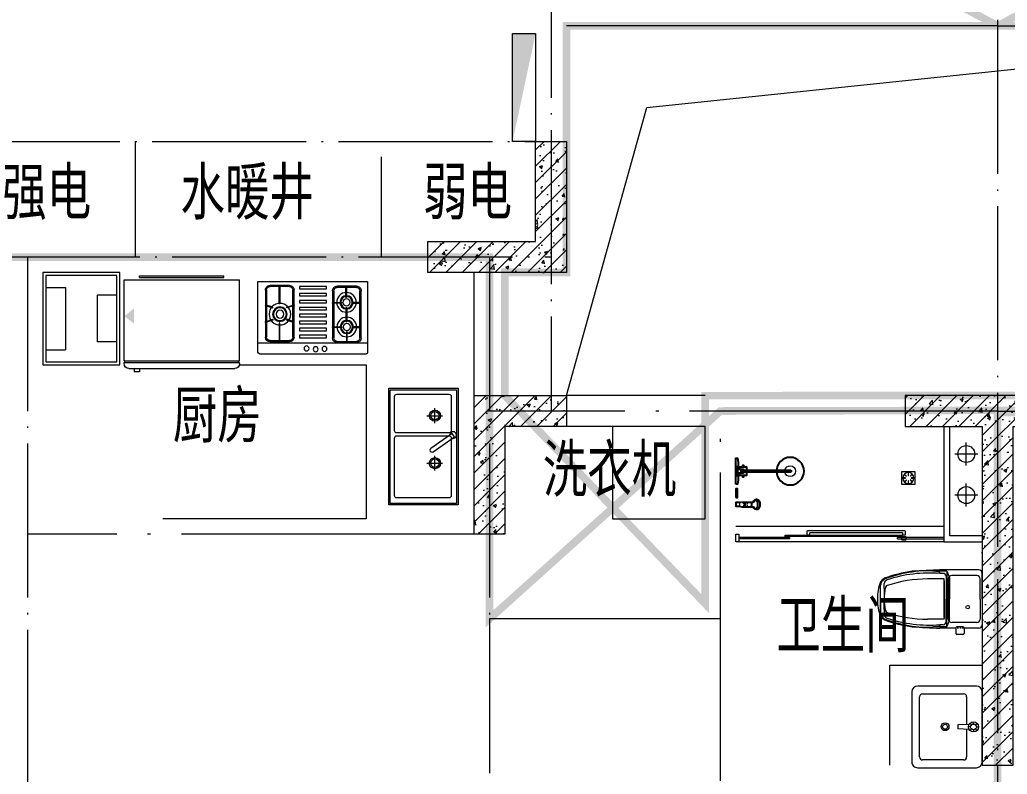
# Model space of a CAD drawing. Extents: x 5393441 to 5456441, y -1528218 to -1483673.
# Drawn here: x 5415291 to 5421704, y -1507058 to -1502160 of the extents above; entities that cross this region are included whole.
import ezdxf
from ezdxf.enums import TextEntityAlignment as Align

# ---------------------------------------------------------------- set-up
doc = ezdxf.new("R2010")
doc.units = 0
doc.header["$LTSCALE"] = 1000
doc.header["$MEASUREMENT"] = 0
doc.linetypes.add('DOTE', pattern=[2.4200000000000004, 2, -0.2, 0.02, -0.2])
doc.layers.get('0').update_dxf_attribs({"lineweight": 5})
for name, color, linetype, lineweight in [('DOTE', 250, 'DOTE', 5), ('fd', 4, 'Continuous', 5), ('PUB_TEXT', 7, 'Continuous', 5), ('RAIL', 163, 'Continuous', 5), ('WINDOW', 4, 'Continuous', 5), ('剪力墙', 2, 'Continuous', 15), ('剪力墙填充', 8, 'Continuous', 5), ('固定家具线', 243, 'Continuous', 5), ('家具', 159, 'Continuous', 5), ('看线', 5, 'Continuous', 5), ('面积', 190, 'Continuous', 5)]:
    doc.layers.add(name, color=color, linetype=linetype, lineweight=lineweight)
doc.styles.add('_TCH_SPACE', font='simplex_.ttf', dxfattribs={"height": 5, "bigfont": 'GBCBIG'})

# ---------------------------------------------------------------- blocks, each defined once
blk = doc.blocks.new('sdgdfgdfhbf')
at = {"layer": '家具'}
blk.add_lwpolyline([(0, 0), (700, 0), (700, -150), (0, -149.9999999998836), (0, 0)], dxfattribs=at)
blk.add_solid([(0, 0), (0, -149.9999999998836), (0, 0), (700, -149.9999999995343)], dxfattribs=at)
blk = doc.blocks.new('dfdsf')
at = {"layer": '家具'}
for p, q in [((-5626.473608758264, -27307.3486458838), (-6080.731913608171, -27307.3486458838)), ((-6118.831913608177, -27345.44864588381), (-6118.831913608177, -27726.44864588381)), ((-5588.373608758258, -27726.44864588381), (-5588.373608758258, -27345.44864588381)), ((-6080.731913608171, -27764.54864588381), (-5626.473608758264, -27764.54864588381))]:
    blk.add_line(p, q, dxfattribs=at)
at = {"layer": '家具', "color": 8}
for p, q in [((-5872.406503072321, -27363.95664026488), (-5885.871040426886, -27363.95664026488)), ((-5866.874092104343, -27350.63551101041), (-5876.377111874863, -27341.09683283082)), ((-5866.710719794231, -27377.43855889999), (-5876.096491956057, -27387.09262784412)), ((-5853.602761183218, -27345.15289837577), (-5853.602761183218, -27331.68836102118)), ((-5831.109767354174, -27340.81993622227), (-5840.495539516, -27350.4740051664)), ((-5830.828410491573, -27386.81644769893), (-5840.331430262093, -27377.27776951935)), ((-5834.799019294114, -27363.95664026488), (-5821.334481939521, -27363.95664026488)), ((-6068.03191360816, -27694.69864588381), (-6068.03191360816, -27427.9986458838)), ((-6048.981913608171, -27408.94864588381), (-5869.201593039608, -27408.94864588381)), ((-5870.084983734348, -27391.69791249819), (-5866.302761183229, -27465.55664026488)), ((-5853.602761183218, -27382.76038215398), (-5853.602761183218, -27396.22491950855)), ((-5837.120538632058, -27391.69791249819), (-5840.902761183206, -27465.55664026488)), ((-5838.003929326798, -27408.94864588381), (-5658.223608758264, -27408.94864588381)), ((-5639.173608758247, -27427.9986458838), (-5639.173608758247, -27694.69864588381)), ((-5866.302761183229, -27465.55664026488), (-5840.902761183206, -27465.55664026488)), ((-5658.223608758264, -27713.7486458838), (-6048.981913608171, -27713.7486458838))]:
    blk.add_line(p, q, dxfattribs=at)
for centre, radius in [((-5853.602761183218, -27363.95664026488), 32.26827924368117), ((-5853.602761183218, -27363.95664026488), 18.80374188911082), ((-5854.571620082796, -27548.64864588382), 25.4), ((-5854.571620082796, -27548.64864588382), 15.95985148249019)]:
    blk.add_circle(centre, radius, dxfattribs=at)
at = {"layer": '家具'}
for centre, start, end in [((-6080.731913608171, -27345.44864588381), 90, 180), ((-5626.473608758264, -27345.44864588381), 0, 90), ((-6080.731913608171, -27726.44864588381), 180, 270), ((-5626.473608758264, -27726.44864588381), 270, 0)]:
    blk.add_arc(centre, 38.09999999999999, start, end, dxfattribs=at)
at = {"layer": '家具', "color": 8}
for centre, start, end in [((-6048.981913608171, -27427.9986458838), 90, 180), ((-5658.223608758264, -27427.9986458838), 0, 90), ((-6048.981913608171, -27694.69864588381), 180, 270), ((-5658.223608758264, -27694.69864588381), 270, 0)]:
    blk.add_arc(centre, 19.05, start, end, dxfattribs=at)
blk = doc.blocks.new('A$C37A63D83')
at = {"layer": '家具', "color": 8}
for p, q in [((136.4390372575144, 659.7000295268372), (322.5607923449716, 659.7000295268372)), ((229.4999148012721, 659.7000295268372), (136.4390372575144, 659.7000295268372)), ((152.1007537418045, 636.3000295269303), (127.6136158328736, 636.3000295269303)), ((161.9999148012721, 636.3000295269303), (152.1007537418045, 636.3000295269303)), ((161.9999148012721, 636.3000295269303), (229.4999148012721, 636.3000295269303)), ((296.9999148012721, 636.3000295269303), (229.4999148012721, 636.3000295269303)), ((296.9999148012721, 636.3000295269303), (306.8990758606815, 636.3000295269303)), ((306.8990758606815, 636.3000295269303), (331.3862137696124, 636.3000295269303)), ((98.9999148012721, 250.2000295268372), (98.9999148012721, 355.5000295268837)), ((359.9999148012721, 250.2000295268372), (359.9999148012721, 355.5000295268837)), ((49.4999148012721, 230.4000295270234), (49.4999148012721, 316.425438961247)), ((53.9999148012721, 279.0000295268837), (53.9999148012721, 280.3469408191741)), ((62.9999148012721, 274.5000295268837), (58.4999148012721, 274.5000295268837)), ((62.9999148012721, 252.9000295270234), (62.9999148012721, 274.5000295268837)), ((395.9999148012721, 252.9000295270234), (395.9999148012721, 274.5000295268837)), ((395.9999148012721, 274.5000295268837), (400.4999148012721, 274.5000295268837)), ((49.4999148012721, 230.4000295270234), (229.4999148012721, 230.4000295270234)), ((49.4999148012721, 230.4000295270234), (90.89991480123717, 211.5000295268837)), ((76.4999148012721, 36.00002952688374), (76.4999148012721, 198.0000295268837)), ((80.9999148012721, 234.9000295270234), (229.4999148012721, 234.9000295270234)), ((90.89991480123717, 211.5000295268837), (229.4999148012721, 211.5000295268837)), ((98.9999148012721, 220.5000295268837), (229.4999148012721, 220.5000295268837)), ((229.4999148012721, 246.600029526744), (102.5999148012488, 246.600029526744)), ((110.6999148012255, 246.600029526744), (229.4999148012721, 246.600029526744)), ((229.4999148012721, 246.600029526744), (356.3999148012372, 246.600029526744)), ((348.2999148012605, 246.600029526744), (229.4999148012721, 246.600029526744)), ((377.9999148012721, 234.9000295270234), (229.4999148012721, 234.9000295270234)), ((409.4999148012721, 230.4000295270234), (229.4999148012721, 230.4000295270234)), ((359.9999148012721, 220.5000295268837), (229.4999148012721, 220.5000295268837)), ((368.0999148012488, 211.5000295268837), (229.4999148012721, 211.5000295268837)), ((409.4999148012721, 230.4000295270234), (368.0999148012488, 211.5000295268837)), ((382.4999148012721, 36.00002952688374), (382.4999148012721, 198.0000295268837)), ((37.79991480126046, 171.9000295270234), (42.29991480126046, 171.9000295270234)), ((40.4999148012721, 153.1339767156169), (40.4999148012721, 161.6714980700053)), ((40.4999148012721, 136.961941073183), (40.4999148012721, 146.4845610454213)), ((40.4999148012721, 121.2003631880507), (40.4999148012721, 129.7378845424391)), ((49.4999148012721, 125.100029526744), (49.4999148012721, 164.7000295268372)), ((37.79991480126046, 117.9000295270234), (42.29991480126046, 117.9000295270234)), ((229.4999148012721, 13.50002952688374), (98.9999148012721, 13.50002952688374)), ((229.4999148012721, 13.50002952688374), (359.9999148012721, 13.50002952688374))]:
    blk.add_line(p, q, dxfattribs=at)
at = {"layer": '家具'}
for p, q in [((40.4999148012721, 170.1148996076081), (40.4999148012721, 274.5000295268837)), ((404.9999148012721, 279.0000295268837), (404.9999148012721, 280.3469408191741)), ((409.4999148012721, 230.4000295270234), (409.4999148012721, 316.425438961247)), ((418.4999148012721, 22.50002952688374), (418.4999148012721, 274.5000295268837)), ((-8.519872790202498e-05, 125.100029526744), (-8.519872790202498e-05, 164.7000295268372)), ((37.79991480126046, 171.9000295270234), (7.199914801225532, 171.9000295270234)), ((37.79991480126046, 117.9000295270234), (7.199914801225532, 117.9000295270234)), ((40.4999148012721, 22.50002952688374), (40.4999148012721, 122.0254508883227)), ((229.4999148012721, 2.952688373625278e-05), (62.9999148012721, 2.952688373625278e-05)), ((229.4999148012721, 2.952688373625278e-05), (395.9999148012721, 2.952688373625278e-05))]:
    blk.add_line(p, q, dxfattribs=at)
at = {"layer": '家具', "color": 8}
blk.add_circle((176.3999148012372, 94.50002952688374), 11.40815247663667, dxfattribs=at)
at = {"layer": '家具'}
for centre, radius, start, end in [((159.0709521270473, 596.7298013290856), 75.73124732212365, 123.7472799386984, 147.2648599332605), ((216.6116329429788, 423.2266309955157), 256.5972770785842, 87.12095541051788, 112.8427031656681), ((242.3881966600311, 423.2266309971455), 256.5972770769422, 67.15729683433189, 92.87904458948212), ((299.9288774754386, 596.7298013290856), 75.73124732212365, 32.73514006673945, 56.25272006130158), ((978.5752481516101, 321.0035639356356), 938.6165597252316, 160.4626847715381, 171.8237832143648), ((106.7233157488517, 630.3817419696134), 13.5, 147.2648599332605, 160.4628876722276), ((345.6855697206338, 630.4244115615729), 13.5, 21.34013003288133, 45.04566712631767), ((352.2765138536342, 630.3817419696134), 13.5, 19.53711232777241, 32.73514006673945), ((-519.6396762194927, 320.9842891751323), 938.6835635739402, 8.177325260295653, 19.53711232777241), ((7035.208603792184, 14.98959507793188), 6999.521077147583, 176.3999436581838, 177.8752458939346), ((-6576.20877428423, 14.98959507164545), 6999.521077242298, 2.12475410606543, 3.600056341816249), ((7.199914801225532, 164.7000295268372), 7.2, 90, 180), ((7.199914801225532, 125.100029526744), 7.2, 180, 270), ((62.9999148012721, 22.50002952688374), 22.5, 180, 270), ((395.9999148012721, 22.50002952688374), 22.5, 270, 0)]:
    blk.add_arc(centre, radius, start, end, dxfattribs=at)
at = {"layer": '家具', "color": 8}
for centre, radius, start, end in [((346.9627069511916, 396.4032121344935), 344.1924834331063, 131.9223344244035, 134.9543328736823), ((137.9694760293933, 625.7264006889891), 34.00808285177626, 87.42069238923386, 128.0686508600281), ((321.0303535730927, 625.7264006889891), 34.00808285177626, 51.93134913997194, 92.57930761076615), ((112.0371226512943, 396.4032121347263), 344.1924834331063, 45.04566712631767, 48.07766557559649), ((823.7508881162503, 352.8633589835372), 776.2321552453669, 158.6598699671187, 172.4763211694518), ((941.9396441477584, 340.4295066338964), 881.4089537639704, 161.7058674216662, 184.2897365588694), ((933.3272812163341, 352.8506166220177), 834.3315730198825, 161.5027389388472, 179.8180574219362), ((113.3142598819104, 630.4244115615729), 13.5, 134.9543328736823, 158.6598699671187), ((129.6475210207282, 611.0890765476506), 25.2928630336992, 94.612373994388, 166.252944387225), ((159.1683585894061, 611.8394187474623), 18, 109.1812518657565, 161.5027389388472), ((214.3712326320237, 386.4469987142365), 249.9794124911297, 86.59247159344724, 104.1515650265491), ((244.6285969704622, 386.4469987142365), 249.9794124911297, 75.8484349734509, 93.40752840655277), ((299.8314710130799, 611.8394187474623), 18, 18.49726106115282, 70.8187481342435), ((-474.3274516138481, 352.8506166220177), 834.3315730198825, 0.1819425780638058, 18.49726106115282), ((329.3523085817578, 611.0890765476506), 25.2928630336992, 13.747055612775, 85.387626005612), ((-482.9398145452142, 340.4295066341292), 881.4089537639704, 355.7102634411307, 18.29413257833378), ((-364.7510585137643, 352.8633589835372), 776.2321552453669, 7.523678830548216, 21.34013003288133), ((545.4996629294474, 366.854838747764), 499.0547252698382, 169.8851197815391, 189.9822750434475), ((-86.49983332696138, 366.8548387479968), 499.0547252698382, 350.0177249565525, 10.11488021846093), ((58.4999148012721, 279.0000295268837), 4.5, 180, 270), ((400.4999148012721, 279.0000295268837), 4.5, 270, 0), ((80.9999148012721, 252.9000295270234), 18, 180, 270), ((98.9999148012721, 198.0000295268837), 22.5, 90, 180), ((102.5999148012488, 250.2000295268372), 3.6, 180, 270), ((356.3999148012372, 250.2000295268372), 3.6, 270, 0), ((359.9999148012721, 198.0000295268837), 22.5, 0, 90), ((377.9999148012721, 252.9000295270234), 18, 270, 0), ((42.29991480126046, 164.7000295268372), 7.2, 0, 90), ((42.29991480126046, 125.100029526744), 7.2, 270, 0), ((98.9999148012721, 36.00002952688374), 22.5, 180, 270), ((359.9999148012721, 36.00002952688374), 22.5, 270, 0)]:
    blk.add_arc(centre, radius, start, end, dxfattribs=at)
blk = doc.blocks.new('sfgh')
at = {"layer": '家具', "lineweight": -3}
for p, q in [((2686655.31897023, -802836.2410443353), (2686665.31897023, -802836.2410443355)), ((2686326.942021981, -802852.7410443218), (2686650.31897023, -802852.7410443351)), ((2686650.318970229, -802862.7410443351), (2686326.942021981, -802862.7410443218)), ((2686655.318970229, -802879.2410443353), (2686665.318970229, -802879.2410443355)), ((2686641.985636888, -803058.7410443346), (2686567.201878861, -803058.7410443316)), ((2686641.985636886, -803088.7410443346), (2686567.201878861, -803088.7410443316)), ((2686619.985636886, -803088.7410443337), (2686619.985636888, -803058.7410443337))]:
    blk.add_line(p, q, dxfattribs=at)
at = {"layer": '家具', "color": 8}
for p, q in [((2686658.31897023, -802842.7410443353), (2686665.31897023, -802842.7410443355)), ((2686655.318970229, -802872.7410443353), (2686665.318970229, -802872.7410443355))]:
    blk.add_line(p, q, dxfattribs=at)
at = {"layer": '家具', "lineweight": -3}
for points in [[(2686680.318970227, -802942.7410443362), (2686680.318970233, -802772.7410443362), (2686670.318970233, -802772.7410443358), (2686665.318970232, -802802.4910443355), (2686665.31897023, -802847.7410443355)], [(2686655.31897023, -802842.7410443353), (2686655.318970231, -802829.7410443353), (2686610.318970231, -802829.7410443334), (2686610.31897023, -802852.7410443334)], [(2686634.818970231, -802829.7410443344), (2686634.818970231, -802819.7410443344), (2686630.818970231, -802819.7410443341), (2686630.818970231, -802829.7410443341)], [(2686610.318970229, -802862.7410443334), (2686610.318970229, -802885.7410443334), (2686655.318970229, -802885.7410443353), (2686655.318970229, -802872.7410443353)], [(2686630.818970229, -802885.7410443341), (2686630.818970229, -802895.7410443341), (2686634.818970229, -802895.7410443344), (2686634.818970229, -802885.7410443344)], [(2686665.318970229, -802867.7410443355), (2686665.318970228, -802912.9910443355), (2686670.318970227, -802942.7410443358), (2686680.318970227, -802942.7410443362)], [(2686651.413727303, -803062.0743776686), (2686680.318970221, -803062.0743776697), (2686680.318970221, -803085.4077110027), (2686651.413727303, -803085.4077110016)]]:
    blk.add_lwpolyline(points, dxfattribs=at)
at = {"layer": '家具', "color": 8}
for points in [[(2686658.31897023, -802847.7410443353), (2686658.31897023, -802842.7410443353), (2686630.31897023, -802842.7410443341), (2686630.31897023, -802852.7410443341)], [(2686630.318970229, -802862.7410443341), (2686630.318970229, -802872.7410443341), (2686658.318970229, -802872.7410443353), (2686658.318970229, -802867.7410443353)]]:
    blk.add_lwpolyline(points, dxfattribs=at)
at = {"layer": '家具', "lineweight": -3}
for points in [[(2686680.318970231, -802826.7410443362), (2686670.318970231, -802826.7410443358), (2686670.318970229, -802888.7410443358), (2686680.318970229, -802888.7410443362)], [(2686680.318970223, -803028.7410443362), (2686670.318970223, -803028.7410443358), (2686670.318970225, -802972.7410443358), (2686680.318970225, -802972.7410443362)]]:
    blk.add_lwpolyline(points, close=True, dxfattribs=at)
at = {"layer": '家具', "color": 8}
blk.add_lwpolyline([(2686670.31897023, -802847.7410443358), (2686650.31897023, -802847.7410443351), (2686650.318970229, -802867.7410443351), (2686670.318970229, -802867.7410443358)], close=True, dxfattribs=at)
at = {"layer": '家具', "lineweight": -3}
blk.add_circle((2686326.942021981, -802857.7410443218), 89.50000000000476, dxfattribs=at)
at = {"layer": '家具', "color": 8}
for centre, radius in [((2686326.942021981, -802857.7410443218), 4.999999999999998), ((2686592.985636887, -803073.7410443327), 14.99999999999999), ((2686641.985636887, -803073.7410443346), 14.99999999999999)]:
    blk.add_circle(centre, radius, dxfattribs=at)
for centre, radius, start, end in [((2686326.942021981, -802857.7410443218), 35.00000000000433, 8.213210707620284, 351.7867892923797), ((2686326.942021981, -802857.7410443218), 8.999999999996223, 33.74898859153455, 326.251011407526), ((2686592.985636887, -803073.7410443327), 17.00000000000621, 61.92751307044318, 298.0724869295568), ((2686641.985636887, -803073.7410443346), 16.99999999999724, 43.33592274254456, 118.0724869295568), ((2686641.985636887, -803073.7410443346), 16.99999999999724, 241.9275130704432, 316.6640772574554)]:
    blk.add_arc(centre, radius, start, end, dxfattribs=at)
at = {"layer": '家具', "lineweight": -3}
for centre, radius, start, end in [((2686573.148849121, -803042.1073446544), 17.66483569771895, 196.4180663857746, 250.3267392276795), ((2686573.148849119, -803105.3747440092), 17.66483569775224, 109.6732607723205, 163.5819336142254)]:
    blk.add_arc(centre, radius, start, end, dxfattribs=at)
for centre, major_axis, ratio, start_param, end_param in [((2686544.517579858, -803073.7410443306), (1.271365902687612e-09, 33.55952910143169), 0.6129093611139703, -0.379620381311248, 3.521213034883751), ((2686553.988244106, -803073.7410443311), (1.200074660842515e-09, 31.4084029959651), 0.4788404488573926, -1.072899011415751, 4.214491665008668)]:
    blk.add_ellipse(centre, major_axis=major_axis, ratio=ratio, start_param=start_param, end_param=end_param, dxfattribs=at)
blk = doc.blocks.new('hdf')
at = {"layer": '家具'}
blk.add_lwpolyline([(2685517.568233929, -802945.2809495914), (2685603.390566948, -802945.2809495952), (2685603.390566951, -802859.4586165764), (2685517.568233932, -802859.4586165731)], close=True, dxfattribs=at)
at = {"layer": '家具', "color": 8}
for points in [[(2685527.193930613, -802902.7323974769), (2685527.193930613, -802901.0568796757), (2685542.765954108, -802901.0568796764), (2685542.765954108, -802902.7323974776)], [(2685536.596760998, -802879.3067280522), (2685537.781530997, -802878.121958053), (2685548.792614407, -802889.1330414636), (2685547.607844408, -802890.3178114628)], [(2685559.810015829, -802869.3910834759), (2685561.48553363, -802869.3910834759), (2685561.48553363, -802884.963106971), (2685559.810015828, -802884.963106971)], [(2685583.235685253, -802878.7939138601), (2685584.420455252, -802879.9786838593), (2685573.409371842, -802890.9897672692), (2685572.224601842, -802889.8049972698)], [(2685593.15132983, -802902.0071686914), (2685593.15132983, -802903.6826864926), (2685577.579306335, -802903.6826864919), (2685577.579306335, -802902.0071686907)], [(2685537.10957519, -802925.9456523082), (2685535.92480519, -802924.7608823089), (2685546.935888601, -802913.7497988993), (2685548.120658601, -802914.9345688985)], [(2685560.535244614, -802935.3484826928), (2685558.859726813, -802935.3484826928), (2685558.859726814, -802919.7764591977), (2685560.535244615, -802919.7764591977)], [(2685583.748499446, -802925.4328381156), (2685582.563729446, -802926.6176081148), (2685571.552646036, -802915.6065247038), (2685572.737416035, -802914.4217547046)]]:
    blk.add_lwpolyline(points, close=True, dxfattribs=at)
blk.add_circle((2685560.172630221, -802902.3697830841), 36.5616916627041, dxfattribs=at)
blk = doc.blocks.new('ddfdf')
at = {"layer": '家具'}
for p, q in [((15801.22047886996, -30110.33075532416), (15800.73663333491, -30821.87117318355)), ((16259.83254858754, -30110.6426102753), (15801.22047886996, -30110.33075532416)), ((16269.8257486165, -30120.64260796332), (16269.8257486165, -30812.18335021241)), ((15800.73663333491, -30821.87117318355), (16259.81894864546, -30822.18334790046))]:
    blk.add_line(p, q, dxfattribs=at)
at = {"layer": '家具', "color": 251}
for p, q in [((16201.47471839342, -30822.14367398366), (16201.95856392848, -30110.60325612428)), ((15826.13972583385, -30314.35733110219), (15826.22523154415, -30188.61313293988)), ((15834.13972398426, -30314.362771079), (15834.22522969456, -30188.61857291669)), ((15856.24018454449, -30166.63353793937), (16162.68054026373, -30166.84191654183)), ((15856.24562452129, -30158.63353978892), (16162.68598024057, -30158.84191839138)), ((15952.10978383189, -30158.79979407729), (15956.89730725183, -30157.24783182231)), ((15968.02960611756, -30207.90957222402), (15952.10978383189, -30158.79979407729)), ((15956.89730725183, -30157.24783182231), (15972.81712953748, -30206.3576099691)), ((16062.03627514632, -30157.31932603248), (16046.04967858482, -30206.40740790183)), ((16050.8350869181, -30207.96587972413), (16066.82168347959, -30158.87779785483)), ((16066.82168347959, -30158.87779785483), (16062.03627514632, -30157.31932603248)), ((16184.66557524111, -30188.85687139173), (16184.58006953081, -30314.60106955408)), ((16192.66557339151, -30188.86231136855), (16192.58006768121, -30314.60650953089)), ((15828.77924500428, -30247.7031957914), (15828.77613383875, -30252.27845766125)), ((15828.77613383875, -30252.27845766125), (15946.58532782479, -30252.35856759045)), ((15946.58843899032, -30247.7833057206), (15828.77924500428, -30247.7031957914)), ((15946.58532782479, -30252.35856759045), (15946.58843899032, -30247.7833057206)), ((15972.81712953748, -30206.3576099691), (15968.02960611756, -30207.90957222402)), ((16046.04967858482, -30206.40740790183), (16050.8350869181, -30207.96587972413)), ((16072.21889501713, -30252.44399807198), (16072.22200618267, -30247.86873620213)), ((16190.02808900317, -30252.52410800118), (16072.21889501713, -30252.44399807198)), ((16072.22200618267, -30247.86873620213), (16190.03120016869, -30247.94884613133)), ((16190.03120016869, -30247.94884613133), (16190.02808900317, -30252.52410800118)), ((15967.97021230725, -30295.25376274667), (15951.98361574577, -30344.34184461599)), ((15956.76902407904, -30345.90031643835), (15972.75562064051, -30296.81223456899)), ((15972.75562064051, -30296.81223456899), (15967.97021230725, -30295.25376274667)), ((16045.98816968787, -30296.86203250175), (16050.77569310779, -30295.31007024675)), ((16061.90799197353, -30345.97181064851), (16045.98816968787, -30296.86203250175)), ((16050.77569310779, -30295.31007024675), (16066.69551539348, -30344.41984839353)), ((15832.30939762758, -30555.69794555829), (15832.42922585135, -30379.47925956306)), ((15832.42922585135, -30379.47925956306), (15849.08552759684, -30379.49058580262)), ((15849.08552759684, -30379.49058580262), (15848.96569937306, -30555.70927179785)), ((16162.55967470406, -30344.58610268185), (15856.11931898478, -30344.37772407936)), ((16162.56511468087, -30336.58610453145), (15856.12475896161, -30336.37772592896)), ((15877.64456283998, -30555.72877334643), (15877.76439106376, -30379.51008735123)), ((15877.76439106376, -30379.51008735123), (15894.42069280923, -30379.52141359076)), ((15894.42069280923, -30379.52141359076), (15894.30086458546, -30555.74009958602)), ((15922.97972805239, -30555.75960113463), (15923.09955627615, -30379.54091513937)), ((15923.09955627615, -30379.54091513937), (15939.75585802163, -30379.55224137893)), ((15939.75585802163, -30379.55224137893), (15939.63602979787, -30555.77092737419)), ((15951.98361574577, -30344.34184461599), (15956.76902407904, -30345.90031643835)), ((15968.31489326477, -30555.7904289228), (15968.43472148855, -30379.57174292754)), ((15968.43472148855, -30379.57174292754), (15985.09102323404, -30379.5830691671)), ((15985.09102323404, -30379.5830691671), (15984.97119501028, -30555.80175516236)), ((16013.65005847719, -30555.82125671094), (16013.76988670095, -30379.60257071568)), ((16013.76988670095, -30379.60257071568), (16030.42618844645, -30379.61389695524)), ((16030.42618844645, -30379.61389695524), (16030.30636022268, -30555.8325829505)), ((16058.9852236896, -30555.85208449909), (16059.10505191336, -30379.63339850385)), ((16059.10505191336, -30379.63339850385), (16075.76135365885, -30379.64472474344)), ((16066.69551539348, -30344.41984839353), (16061.90799197353, -30345.97181064851)), ((16075.76135365885, -30379.64472474344), (16075.64152543508, -30555.86341073865)), ((16104.320388902, -30555.88291228726), (16104.44021712576, -30379.66422629202)), ((16104.44021712576, -30379.66422629202), (16121.09651887125, -30379.67555253155)), ((16121.09651887125, -30379.67555253155), (16120.97669064747, -30555.89423852682)), ((16149.65555411439, -30555.91374007543), (16149.77538233816, -30379.69505408016)), ((16149.77538233816, -30379.69505408016), (16166.43168408364, -30379.70638031972)), ((16166.43168408364, -30379.70638031972), (16166.31185585988, -30555.92506631499)), ((15848.96569937306, -30555.70927179785), (15832.30939762758, -30555.69794555829)), ((15894.30086458546, -30555.74009958602), (15877.64456283998, -30555.72877334643)), ((15939.63602979787, -30555.77092737419), (15922.97972805239, -30555.75960113463)), ((15984.97119501028, -30555.80175516236), (15968.31489326477, -30555.7904289228)), ((16030.30636022268, -30555.8325829505), (16013.65005847719, -30555.82125671094)), ((16075.64152543508, -30555.86341073865), (16058.9852236896, -30555.85208449909)), ((16120.97669064747, -30555.89423852682), (16104.320388902, -30555.88291228726)), ((16166.31185585988, -30555.92506631499), (16149.65555411439, -30555.91374007543)), ((15830.6022156119, -30750.14453292839), (15830.68772132219, -30624.40033476608)), ((15838.60221376231, -30750.14997290523), (15838.68771947261, -30624.40577474292)), ((15860.70267432253, -30602.4207397656), (16167.14303004179, -30602.629118368)), ((15860.70811429936, -30594.42074161515), (16167.14847001863, -30594.62912021758)), ((15937.1669869261, -30594.52794525784), (15937.12637536677, -30654.25106717492)), ((15941.74224879594, -30594.53105642341), (15937.1669869261, -30594.52794525784)), ((15941.70163723665, -30654.25417834049), (15941.74224879594, -30594.53105642341)), ((16094.9205081432, -30594.63521722017), (16094.87989658389, -30654.35833913722)), ((16099.49577001306, -30594.63832838571), (16094.9205081432, -30594.63521722017)), ((16099.45515845375, -30654.36145030276), (16099.49577001306, -30594.63832838571)), ((16189.12806501915, -30624.64407321793), (16189.04255930885, -30750.3882713803)), ((16197.12806316956, -30624.64951319477), (16197.04255745926, -30750.39371135712)), ((15828.55599031564, -30681.58954124071), (15828.55287915009, -30686.16480311059)), ((15828.55287915009, -30686.16480311059), (15904.26455170971, -30686.21628684053)), ((15904.26766287526, -30681.64102497065), (15828.55599031564, -30681.58954124071)), ((15904.26455170971, -30686.21628684053), (15904.26766287526, -30681.64102497065)), ((15937.12637536677, -30654.25106717492), (15941.70163723665, -30654.25417834049)), ((15968.1876466555, -30683.81788342999), (15968.18453548996, -30688.39314529984)), ((15968.18453548996, -30688.39314529984), (16063.08249315563, -30688.45767565109)), ((16063.08560432116, -30683.88241378125), (15968.1876466555, -30683.81788342999)), ((16063.08249315563, -30688.45767565109), (16063.08560432116, -30683.88241378125)), ((16094.87989658389, -30654.35833913722), (16099.45515845375, -30654.36145030276)), ((16125.59691891969, -30689.56698637997), (16125.60003008523, -30684.99172451012)), ((16199.17672794539, -30689.61702044855), (16125.59691891969, -30689.56698637997)), ((16125.60003008523, -30684.99172451012), (16199.17983911092, -30685.04175857871)), ((16199.17983911092, -30685.04175857871), (16199.17672794539, -30689.61702044855)), ((16167.02760445893, -30772.37330635762), (15860.58724873966, -30772.16492775513)), ((15937.04091610261, -30779.92696192159), (15937.08152766193, -30720.20384000457)), ((15941.61617797248, -30779.93007308713), (15937.04091610261, -30779.92696192159)), ((15937.08152766193, -30720.20384000457), (15941.65678953177, -30720.20695117011)), ((15941.65678953177, -30720.20695117011), (15941.61617797248, -30779.93007308713)), ((16094.79443731972, -30780.0342338839), (16094.83504887903, -30720.31111196688)), ((16094.83504887903, -30720.31111196688), (16099.41031074889, -30720.31422313242)), ((16099.41031074889, -30720.31422313242), (16099.36969918958, -30780.03734504944)), ((16167.0221644821, -30780.37330450807), (15860.58180876285, -30780.16492590556)), ((16099.36969918958, -30780.03734504944), (16094.79443731972, -30780.0342338839))]:
    blk.add_line(p, q, dxfattribs=at)
for centre, radius in [((16012.87678350645, -30252.92774057665), 70.09326768931929), ((16012.87678350645, -30252.92774057665), 47.27171990812843), ((16012.87678350645, -30252.92774057665), 41.77171990812843), ((16012.87678350645, -30252.92774057665), 25.27171990812844), ((16235.44661092224, -30425.80481278154), 16.15891210973495), ((16240.16507174894, -30485.34141980094), 16.15891210973495), ((16237.74673690559, -30542.49174586008), 16.15891210973495), ((15935.7753947958, -30685.09315712936), 63.72115244483573), ((15935.7753947958, -30685.09315712936), 42.97429082557129), ((15935.7753947958, -30685.09315712936), 37.97429082557129), ((16095.65932884606, -30687.33527081198), 63.72115244483573), ((16095.65932884606, -30687.33527081198), 42.97429082557129), ((16095.65932884606, -30687.33527081198), 37.97429082557129), ((15935.7753947958, -30685.09315712936), 22.97429082557131), ((16095.65932884606, -30687.33527081198), 22.97429082557131)]:
    blk.add_circle(centre, radius, dxfattribs=at)
at = {"layer": '家具'}
for centre, start, end in [((16259.8257486165, -30120.64260796335), 0, 89.96103903299782), ((16259.8257486165, -30812.18335021244), 269.9610390329979, 0)]:
    blk.add_arc(centre, 9.999999999999995, start, end, dxfattribs=at)
at = {"layer": '家具', "color": 251}
for centre, radius, start, end in [((15856.22522460821, -30188.63353285295), 30.00000000000049, 89.96103903299782, 179.9610390329979), ((15856.2252246082, -30188.63353285298), 21.99999999998268, 89.96103903299782, 179.9610390329979), ((16162.66558032746, -30188.84191145547), 22.00000000001177, 359.9610390329979, 89.96103903299782), ((16162.66558032746, -30188.84191145544), 29.99999999998959, 359.9610390329979, 89.96103903299782), ((15856.13971889789, -30314.37773101529), 29.99999999998959, 179.9610390329979, 269.9610390329979), ((15856.13971889789, -30314.37773101529), 21.99999999999721, 179.9610390329979, 269.9610390329979), ((16162.58007461715, -30314.58610961775), 30.0000000000005, 269.9610390329979, 359.9610390329979), ((16162.58007461717, -30314.58610961775), 21.99999999998994, 269.9610390329979, 359.9610390329979), ((15860.68771438625, -30624.42073467921), 30.00000000000779, 89.96103903299782, 179.9610390329979), ((15860.68771438625, -30624.42073467924), 22.00000000000087, 89.96103903299782, 179.9610390329979), ((16167.12807010549, -30624.62911328164), 22.00000000001177, 359.9610390329979, 89.96103903299782), ((16167.12807010549, -30624.62911328164), 30.00000000001871, 359.9610390329979, 89.96103903299782), ((15860.60220867595, -30750.16493284149), 30.00000000000414, 179.9610390329979, 269.9610390329979), ((15860.60220867593, -30750.16493284149), 21.99999999998265, 179.9610390329979, 269.9610390329979), ((16167.04256439523, -30750.37331144401), 29.99999999998596, 269.9610390329979, 359.9610390329979), ((16167.04256439523, -30750.37331144401), 21.99999999998994, 269.9610390329979, 359.9610390329979)]:
    blk.add_arc(centre, radius, start, end, dxfattribs=at)
blk = doc.blocks.new('A$C1BE601A8')
at = {"layer": '家具'}
for p, q in [((-3.331544576212764e-06, 0.0001285528123844415), (-3.331544576212764e-06, 450.0001285528124)), ((-3.331544576212764e-06, 450.0001285528124), (756.9591153254441, 450.0001285527833)), ((756.9591153254441, 450.0001285527833), (756.9591153254441, 0.000128552783280611)), ((756.9591153254441, 0.000128552783280611), (-3.331544576212764e-06, 0.0001285528123844415))]:
    blk.add_line(p, q, dxfattribs=at)
at = {"layer": '家具', "color": 251}
for p, q in [((9.999996668455424, 10.00012855281238), (9.999996668455424, 440.0001285528124)), ((9.999996668455424, 440.0001285528124), (746.9591153254441, 440.0001285527833)), ((40.70540845508367, 393.4111159972381), (40.70540845507639, 50.34339343028842)), ((272.9981059508646, 408.4111159972672), (55.70540845508367, 408.4111159972381)), ((287.9981059508573, 50.34339343031752), (287.9981059508646, 393.4111159972672)), ((315.0162760930616, 426.5923377163417), (293.2995176712066, 411.4024486967828)), ((293.2995176712066, 411.4024486967828), (390.037699023007, 273.0973095424706)), ((310.5429994659862, 393.4111159972381), (310.5429994659789, 50.34339343028842)), ((411.7544574448621, 288.2871985620586), (315.0162760930616, 426.5923377163417)), ((694.6191676114468, 408.4111159972381), (325.5429994659862, 408.4111159972381)), ((709.6191676114395, 50.34339343028842), (709.6191676114468, 393.4111159972381)), ((746.9591153254441, 440.0001285527833), (746.9591153254441, 10.00012855278328)), ((177.7081585571068, 248.1342476330756), (177.7081585571068, 348.3190406120848)), ((486.0939768552562, 248.1342476331047), (486.0939768552562, 348.3190406121139)), ((225.9020207491194, 299.6289963350573), (129.8652481655372, 299.6289963350282)), ((534.2878390472688, 299.6289963350282), (438.2510664636866, 299.6289963350573)), ((746.9591153254441, 10.00012855278328), (9.999996668455424, 10.00012855281238)), ((55.70540845507639, 35.34339343028842), (272.9981059508573, 35.34339343031752)), ((325.5429994659789, 35.34339343028842), (694.6191676114395, 35.34339343028842))]:
    blk.add_line(p, q, dxfattribs=at)
for centre, radius in [((177.7081585571068, 299.6289963350282), 36.13484355663392), ((177.7081585571068, 299.6289963350282), 27.13484355663391), ((486.0939768552562, 299.6289963350573), 36.13484355663392), ((486.0939768552562, 299.6289963350573), 27.13484355663391)]:
    blk.add_circle(centre, radius, dxfattribs=at)
for centre, radius, start, end in [((55.70540845508367, 393.4111159972381), 15, 90, 180), ((272.9981059508646, 393.4111159972672), 15, 0, 90), ((304.1578968821341, 418.9973932065768), 21.70012077171123, 342.6067890372002, 267.335304146412), ((325.5429994659862, 393.4111159972381), 15, 90, 180), ((694.6191676114468, 393.4111159972381), 15, 0, 90), ((400.8960782339345, 280.6922540522355), 13.25094642638578, 214.971046591628, 34.97104659162806), ((55.70540845507639, 50.34339343028842), 15, 180, 270), ((272.9981059508573, 50.34339343031752), 15, 270, 0), ((325.5429994659789, 50.34339343028842), 15, 180, 270), ((694.6191676114395, 50.34339343028842), 15, 270, 0)]:
    blk.add_arc(centre, radius, start, end, dxfattribs=at)
blk = doc.blocks.new('A$C0C200289')
at = {"layer": '家具'}
for p, q in [((-149.9999246529769, 71.83070159953786), (-149.9999246529769, 596.7501311862725)), ((600.0000753470231, 596.7501311862725), (-149.9999246529769, 596.7501311862725)), ((500.263288419228, 622.7132478367421), (-48.17572191962972, 622.7132478367421)), ((-48.17572191962972, 613.4407061759266), (-48.17572191962972, 622.7132478367421)), ((500.263288419228, 613.4407061759266), (-48.17572191962972, 613.4407061759266)), ((500.263288419228, 613.4407061759266), (500.263288419228, 622.7132478367421)), ((600.0000753470231, 71.83070159953786), (600.0000753470231, 596.7501311862725)), ((-144.1057945420034, 71.83070159953786), (-149.9999246529769, 71.83070159953786)), ((-144.1057945420034, 61.83070159953786), (-144.1057945420034, 71.83070159953786)), ((594.1059452358168, 61.83070159953786), (594.1059452358168, 71.83070159953786)), ((594.1059452358168, 71.83070159953786), (600.0000753470231, 71.83070159953786)), ((-149.9999246529769, 53.34289427817566), (-149.9999246529769, 61.83070159953786)), ((-144.1057945420034, 61.83070159953786), (-149.9999246529769, 61.83070159953786)), ((568.4878826683853, 21.83070159953786), (-118.4877319745719, 21.83070159953786)), ((499.1467481534055, 21.83070159953786), (499.1467481534055, -2.51166638918221e-05)), ((535.2829494392208, 21.83070159953786), (535.2829494392208, -2.511712955310941e-05)), ((594.1059452358168, 61.83070159953786), (600.0000753470231, 61.83070159953786)), ((600.0000753470231, 53.34289427817566), (600.0000753470231, 61.83070159953786)), ((499.1467481534055, -2.51166638918221e-05), (535.2829494392208, -2.511712955310941e-05))]:
    blk.add_line(p, q, dxfattribs=at)
at = {"layer": '家具', "color": 251}
for p, q in [((594.1059452358168, 71.83070159953786), (-144.1057945420034, 71.83070159953786)), ((594.1059452358168, 61.83070159953786), (-144.1057945420034, 61.83070159953786))]:
    blk.add_line(p, q, dxfattribs=at)
at = {"layer": '家具'}
for centre, start, end in [((-118.4877319745719, 53.34289427817566), 180, 270), ((568.4878826683853, 53.34289427817566), 270, 0)]:
    blk.add_arc(centre, 31.51219267851957, start, end, dxfattribs=at)
blk = doc.blocks.new('A$C6CE46E26')
at = {"layer": 'fd'}
blk.add_lwpolyline([(-0.001959714805707335, 283.7681710887118, 100, 0, 0), (61.97854170179926, 283.7681710887118, 0, 0, 0)], format="xyseb", dxfattribs=at)
at = {"layer": '家具'}
for p, q in [((112.3344271304086, 451.7349479740369), (239.3344271304086, 451.7349479740369)), ((239.3344271304086, 148.2644108528621), (239.3344271304086, 451.7349479740369)), ((445.3344271304086, 98.26441085286206), (445.3344271304086, 501.7349479740369)), ((572.3344271304086, 501.7349479740369), (445.3344271304086, 501.7349479740369)), ((112.3344271304086, 148.2644108528621), (239.3344271304086, 148.2644108528621)), ((572.3344271304086, 98.26441085286206), (445.3344271304086, 98.26441085286206))]:
    blk.add_line(p, q, dxfattribs=at)
for points in [[(592.3344271304086, -0.0003205764223821461), (592.3344271304086, 599.9996794032049), (92.33442713040859, 599.9996794032049), (92.33442713040859, -0.0003205764223821461)], [(572.3344271304086, 19.99967942357762), (572.3344271304086, 579.9996794032049), (112.3344271304086, 579.9996794032049), (112.3344271304086, 19.99967942357762)]]:
    blk.add_lwpolyline(points, close=True, dxfattribs=at)
blk = doc.blocks.new('jianliqiang')
at = {"layer": '剪力墙填充'}
h = blk.add_hatch(dxfattribs=at)
h.set_pattern_fill('钢筋混凝土', color=256, scale=30, style=0)
h.set_pattern_definition([(45, (553807.6401717849, 5985.960818659281), (-53.03300858899106, 53.03300858899107), []), (49.99999999999999, (553807.6401717849, 5985.960818659281), (215.178054780226, -18.82564049477853), [22.5, -247.5]), (355, (553807.6401717849, 5985.960818659281), (-41.6254000839, 225.6576401100035), [18, -198]), (100.4514, (553825.5716757849, 5984.392016659258), (173.5528145142065, 206.8318626182861), [19.12205699999994, -210.3426335999995]), (46.18420000000001, (553807.6401717849, 6045.960818659281), (320.1723145876933, -49.65570429870542), [33.75, -371.25]), (96.63559999999998, (553834.3211952848, 6041.822826559306), (280.398811664611, 292.2353612701325), [28.68308639999996, -315.5138999999993]), (351.1842, (553807.6401717849, 6045.960818659281), (280.3985835400882, 292.2355802775974), [27, -297]), (21, (553837.6401717849, 6030.960818659281), (179.0721156355385, -120.7856671996016), [22.5, -247.5]), (326.0000000000001, (553837.6401717849, 6030.960818659281), (72.99459957647451, 217.5450135140559), [18, -198]), (71.4514, (553852.562841685, 6020.895336859277), (252.066788574447, 96.75914901298572), [19.122057, -210.3426336]), (37.50000000000001, (553807.6401717849, 5985.960818659281), (3.647956595187201, 99.86815614939344), [0, -195.6, 0, -201, 0, -198.75]), (7.499999999999999, (553807.6401717849, 5985.960818659281), (78.92086123264458, 118.3235135647081), [0, -114.6, 0, -191.1, 0, -75.75]), (327.5, (553740.740171785, 5985.960818659281), (160.1467308517227, -6.76646152031394), [0, -75, 0, -234, 0, -310.5]), (317.5, (553710.740171785, 5985.960818659281), (174.9558508027159, 30.03149469969529), [0, -97.5, 0, -155.4, 0, -220.5])])
h.paths.add_polyline_path([(3228672.603529798, -527717.562439519), (3228872.603507933, -527717.5624394454), (3228872.603508246, -528567.5624401341), (3228472.603508232, -528567.5624402496), (3228272.603508703, -528567.5624402643), (3227972.603508703, -528567.5624401979), (3227972.603508703, -528367.5624401744), (3228672.603508173, -528367.5624401434)])
h = blk.add_hatch(dxfattribs=at)
h.set_pattern_fill('钢筋混凝土', color=256, scale=30, style=0)
h.set_pattern_definition([(45, (553807.6401717849, 5985.960818659281), (-53.03300858899106, 53.03300858899107), []), (49.99999999999999, (553807.6401717849, 5985.960818659281), (215.178054780226, -18.82564049477853), [22.5, -247.5]), (355, (553807.6401717849, 5985.960818659281), (-41.6254000839, 225.6576401100035), [18, -198]), (100.4514, (553825.5716757849, 5984.392016659258), (173.5528145142065, 206.8318626182861), [19.12205699999992, -210.3426335999993]), (46.18420000000001, (553807.6401717849, 6045.960818659281), (320.1723145876933, -49.65570429870542), [33.75, -371.25]), (96.63559999999998, (553834.3211952848, 6041.822826559306), (280.398811664611, 292.2353612701325), [28.68308639999996, -315.5138999999993]), (351.1842, (553807.6401717849, 6045.960818659281), (280.3985835400882, 292.2355802775974), [27, -297]), (21, (553837.6401717849, 6030.960818659281), (179.0721156355385, -120.7856671996016), [22.5, -247.5]), (326.0000000000001, (553837.6401717849, 6030.960818659281), (72.99459957647451, 217.5450135140559), [18, -198]), (71.4514, (553852.562841685, 6020.895336859277), (252.066788574447, 96.75914901298572), [19.122057, -210.3426336]), (37.50000000000001, (553807.6401717849, 5985.960818659281), (3.647956595187201, 99.86815614939344), [0, -195.6, 0, -201, 0, -198.75]), (7.499999999999999, (553807.6401717849, 5985.960818659281), (78.92086123264458, 118.3235135647081), [0, -114.6, 0, -191.1, 0, -75.75]), (327.5, (553740.740171785, 5985.960818659281), (160.1467308517227, -6.76646152031394), [0, -75, 0, -234, 0, -310.5]), (317.5, (553710.740171785, 5985.960818659281), (174.9558508027159, 30.03149469969529), [0, -97.5, 0, -155.4, 0, -220.5])])
h.paths.add_polyline_path([(3228272.603508839, -530267.5624382724), (3228472.603509533, -530267.5624384773), (3228472.603509511, -529567.5624395446), (3228872.603503994, -529567.5624400475), (3228872.603503929, -529367.562440244), (3228472.603508631, -529367.562440265), (3228272.603508631, -529367.5624403227)])
h = blk.add_hatch(dxfattribs=at)
h.set_pattern_fill('钢筋混凝土', color=256, scale=30, style=0)
h.set_pattern_definition([(45, (-210677.4053745391, 396048.4303029585), (-53.03300858899106, 53.03300858899107), []), (49.99999999999999, (-210677.4053745391, 396048.4303029585), (215.178054780226, -18.82564049477853), [22.5, -247.5]), (355, (-210677.4053745391, 396048.4303029585), (-41.6254000839, 225.6576401100035), [18, -198]), (100.4514, (-210659.4738705391, 396046.8615009584), (173.5528145142065, 206.8318626182861), [19.12205699999994, -210.3426335999995]), (46.18420000000001, (-210677.4053745391, 396108.4303029585), (320.1723145876933, -49.65570429870542), [33.75, -371.25]), (96.63559999999998, (-210650.7243510392, 396104.2923108584), (280.398811664611, 292.2353612701325), [28.68308639999996, -315.5138999999993]), (351.1842, (-210677.4053745391, 396108.4303029585), (280.3985835400882, 292.2355802775974), [27, -297]), (21, (-210647.4053745391, 396093.4303029585), (179.0721156355385, -120.7856671996016), [22.5, -247.5]), (326.0000000000001, (-210647.4053745391, 396093.4303029585), (72.99459957647451, 217.5450135140559), [18, -198]), (71.4514, (-210632.482704639, 396083.3648211583), (252.066788574447, 96.75914901298572), [19.122057, -210.3426336]), (37.50000000000001, (-210677.4053745391, 396048.4303029585), (3.647956595187201, 99.86815614939344), [0, -195.6, 0, -201, 0, -198.75]), (7.499999999999999, (-210677.4053745391, 396048.4303029585), (78.92086123264458, 118.3235135647081), [0, -114.6, 0, -191.1, 0, -75.75]), (327.5, (-210744.305374539, 396048.4303029585), (160.1467308517227, -6.76646152031394), [0, -75, 0, -234, 0, -310.5]), (317.5, (-210774.305374539, 396048.4303029585), (174.9558508027159, 30.03149469969529), [0, -97.5, 0, -155.4, 0, -220.5])])
h.paths.add_polyline_path([(3231072.60350121, -529367.5624390324), (3231072.603501169, -529567.5624390324), (3231572.603552769, -529567.5624426273), (3231572.603553285, -531767.5624386803), (3231772.603503433, -531767.5624386803), (3231772.603502947, -529567.5624391336), (3232272.603505495, -529567.5624390242), (3232272.603505451, -529367.5624390235)])
at = {"layer": '剪力墙'}
for points in [[(3228672.603529798, -527717.5624651886), (3228872.603507933, -527717.562465115), (3228872.603508246, -528567.5624658037), (3228472.603508234, -528567.5624659192), (3228472.603508232, -528567.5624659192), (3228272.603508501, -528567.5624659192), (3228272.603508703, -528567.5624659339), (3227972.603508703, -528567.5624658675), (3227972.603508703, -528367.562465844), (3228672.603508173, -528367.562465813)], [(3228272.603504495, -529367.5624170951), (3228472.603504495, -529367.5624170373), (3228472.603504495, -529367.5624170373), (3228872.603499561, -529367.5624156522), (3228872.603499572, -529567.562415652), (3228472.603505376, -529567.5624163169), (3228472.603504096, -530267.5624384773), (3228272.603503522, -530267.5624382724)], [(3231072.603497074, -529367.5624158047), (3231072.603497033, -529567.5624158047), (3231572.603548634, -529567.5624193996), (3231572.60354915, -531767.5624154527), (3231772.603499297, -531767.5624154527), (3231772.603498812, -529567.562415906), (3232272.60350136, -529567.5624157966), (3232272.603501315, -529367.5624157959)]]:
    blk.add_lwpolyline(points, close=True, dxfattribs=at)

msp = doc.modelspace()

# ---------------------------------------------------------------- linework, layer by layer
at = {"layer": 'DOTE', "linetype": 'DOTE', "ltscale": 0.5}
for p, q in [((5418741.184809064, -1494406.514599059), (5418741.184806383, -1504700.437120476)), ((5421641.184809765, -1494901.284138702), (5421641.18481152, -1514493.80967874)), ((5421641.184809763, -1494901.284138702), (5421641.18481152, -1514493.80967874)), ((5414941.184832144, -1502950.437121192), (5418741.184828573, -1502950.437120699)), ((5416041.184832185, -1502950.437121041), (5416041.18483229, -1503700.43712108)), ((5411441.18481212, -1503700.43712174), (5418741.184806499, -1503700.43712072)), ((5415341.184810389, -1503700.437121197), (5415341.184812088, -1515828.965765241)), ((5418341.184806498, -1503700.437120776), (5418341.184805878, -1506050.437120807)), ((5418341.184805833, -1506050.437120807), (5418341.184806889, -1515828.965764971))]:
    msp.add_line(p, q, dxfattribs=at)
at = {"layer": 'DOTE'}
for p, q in [((5417641.18481045, -1503700.437120864), (5417641.184810373, -1503050.437120883)), ((5421641.184810707, -1504700.437120813), (5418341.184806223, -1504700.43712043)), ((5419841.184810618, -1507100.437120897), (5419841.18481019, -1504700.437120604)), ((5421641.184810576, -1504700.437120813), (5424941.18481506, -1504700.437119837)), ((5418341.184806024, -1505500.437120836), (5415341.184810641, -1505500.437121218)), ((5419841.18481043, -1506050.437120298), (5418341.184805878, -1506050.437120807))]:
    msp.add_line(p, q, dxfattribs=at)
at = {"layer": 'RAIL'}
for p, q in [((5421641.184810343, -1502200.437120226), (5418841.184809568, -1502200.437120473)), ((5421641.184810345, -1502200.437120226), (5424441.184811119, -1502200.437119994)), ((5419741.184810174, -1504600.437120588), (5418841.184806689, -1504600.437120707)), ((5419741.184810191, -1504800.437120588), (5418841.184806298, -1504800.437120712))]:
    msp.add_line(p, q, dxfattribs=at)
at = {"layer": 'WINDOW'}
for p, q in [((5421291.184818622, -1505450.437120274), (5419941.184811241, -1505450.437120647)), ((5419941.184811209, -1505550.437120676), (5419941.184811195, -1505500.437120676)), ((5419941.184811195, -1505500.437120676), (5419961.184811195, -1505500.437120671)), ((5419961.184811195, -1505500.437120671), (5419961.184811209, -1505550.437120671)), ((5420291.184811223, -1505520.437120507), (5419961.184811201, -1505520.437120639)), ((5420291.184811226, -1505530.437120507), (5420291.184811223, -1505520.437120507)), ((5421291.184818638, -1505520.437106616), (5420991.184809886, -1505520.437106689)), ((5420991.184809888, -1505530.437106703), (5420991.184809886, -1505520.437106686)), ((5420991.184809888, -1505530.437106637), (5420991.184809886, -1505520.437106689)), ((5421291.184818645, -1505550.437120274), (5419941.184811209, -1505550.437120676)), ((5420291.184811226, -1505530.437120507), (5419961.184811204, -1505530.437120639)), ((5420991.184809888, -1505530.437106637), (5421291.184818639, -1505530.437106401))]:
    msp.add_line(p, q, dxfattribs=at)
msp.add_lwpolyline([(5421021.184809846, -1505515.437120346), (5420261.184811222, -1505515.437120514), (5420261.18481122, -1505505.437120514), (5421021.184809843, -1505505.437120346)], close=True, dxfattribs=at)
at = {"layer": '固定家具线', "color": 251}
for p, q in [((5421331.184818634, -1505510.437120261), (5421331.184818474, -1504800.437120653)), ((5421437.75638451, -1505054.568487747), (5421437.756384473, -1504904.568487747)), ((5421512.756384492, -1504979.568487717), (5421362.756384492, -1504979.568487757)), ((5421437.756384585, -1505321.086339007), (5421437.75638455, -1505171.086339007)), ((5421512.756384567, -1505246.086338976), (5421362.756384567, -1505246.086339017)), ((5421541.184811286, -1505510.437120165), (5421331.184818634, -1505510.437120261))]:
    msp.add_line(p, q, dxfattribs=at)
for centre in [(5421437.756384492, -1504979.568487737), (5421437.756384567, -1505246.086338996)]:
    msp.add_circle(centre, 54.99999999999995, dxfattribs=at)
at = {"layer": '家具'}
for p, q in [((5416718.538180359, -1504400.437120894), (5417541.184810477, -1504400.437120915)), ((5417541.184810477, -1504400.437120915), (5417541.184810537, -1505400.437120951)), ((5421291.184818474, -1504800.437120655), (5421291.184818645, -1505550.437120272)), ((5417541.184810537, -1505400.437120951), (5416219.887109051, -1505400.437121024)), ((5421291.184818645, -1505550.437120272), (5421541.184811183, -1505550.437120232)), ((5420941.184811269, -1507000.437120526), (5420941.184811203, -1506350.437120766)), ((5420941.184811203, -1506350.437120766), (5421541.184811243, -1506350.437120721))]:
    msp.add_line(p, q, dxfattribs=at)
msp.add_lwpolyline([(5419141.184810339, -1505400.437120643), (5419741.184810339, -1505400.437120588), (5419741.184810285, -1504800.437120588), (5419141.184810285, -1504800.437120643)], close=True, dxfattribs=at)
at = {"layer": '看线'}
msp.add_line((5418241.184810766, -1504600.437120955), (5418241.184810643, -1503800.437120843), dxfattribs=at)
msp.add_lwpolyline([(5418841.184810979, -1504600.437120993), (5419363.2461518, -1502730.595169973), (5424441.184811283, -1502200.437119795)], dxfattribs=at)
msp.add_lwpolyline([(5421024.999397459, -1505505.43712039), (5421024.999397456, -1505495.437120391, 0.4142135623799703), (5421019.999397456, -1505490.437120392), (5420424.999398832, -1505490.437120516, 0.4142135623662206), (5420419.999398832, -1505495.437120518), (5420419.999398835, -1505505.437120518), (5420404.999398835, -1505505.437120521), (5420404.999398829, -1505480.437120521, -0.414213562373095), (5420409.999398827, -1505475.43712052), (5421034.999397451, -1505475.437120387, -0.414213562373095), (5421039.999397453, -1505480.437120386), (5421039.999397459, -1505505.437120386), (5421024.999397459, -1505505.43712039)], format="xyb", dxfattribs=at)
for points in [[(5421047.499397461, -1505517.437106768), (5421017.499397461, -1505517.437106776), (5421017.499397466, -1505532.437106775, 0.414213562373095), (5421022.499397467, -1505537.437106774), (5421042.499397467, -1505537.437106769, 0.414213562373095), (5421047.499397466, -1505532.437106768)], [(5421047.499397461, -1505517.437120385), (5421017.499397461, -1505517.437120393), (5421017.499397466, -1505532.437120392, 0.414213562373095), (5421022.499397467, -1505537.437120391), (5421042.499397467, -1505537.437120386, 0.414213562373095), (5421047.499397466, -1505532.437120385)]]:
    msp.add_lwpolyline(points, format="xyb", close=True, dxfattribs=at)
at = {"layer": '面积', "color": 1, "const_width": 50}
msp.add_lwpolyline([(5424441.184812468, -1500700.437163985), (5421641.184810419, -1502200.437164216), (5424441.18481112, -1502200.437164995), (5424441.18481112, -1503800.437164309), (5424841.18481112, -1503800.437164132), (5424841.184810474, -1504600.43716429), (5423541.184811098, -1505950.43716398), (5423541.184810698, -1504600.437164237), (5421641.184811465, -1504600.437164393), (5419741.184812231, -1504600.437164237), (5419741.184811831, -1505950.43716398), (5418441.184812455, -1504600.43716429), (5418441.184811809, -1503800.437164132), (5418841.184811809, -1503800.437164309), (5418841.184811809, -1502200.437164995), (5421641.18481251, -1502200.437164216), (5418841.184810461, -1500700.437163985)], dxfattribs=at)
at = {"layer": '面积', "const_width": 50}
for points in [[(5411441.184813662, -1511000.437160149), (5411941.184812492, -1511000.43716012), (5415341.184810834, -1512500.437159878), (5415341.184810823, -1511000.437159953), (5418341.184805781, -1511000.437159725), (5421641.184810678, -1511000.437159708), (5421641.1848111, -1504700.437159653), (5419841.184810101, -1504700.437159811), (5418341.184805624, -1506050.437159743), (5418341.184806133, -1504700.437159943), (5418341.1848065, -1503700.437159713), (5411441.184813663, -1503700.437121668), (5411441.184813662, -1511000.437160149)], [(5431841.184807387, -1511000.437160529), (5431341.184808558, -1511000.437160481), (5427941.18481016, -1512500.437160113), (5427941.184810227, -1511000.437160188), (5424941.184815269, -1511000.437159847), (5421641.184810372, -1511000.437159708), (5421641.184810184, -1504700.437159653), (5423441.184811183, -1504700.437159878), (5424941.18481561, -1506050.437159866), (5424941.184815152, -1504700.437160066), (5424941.184814822, -1503700.437159836), (5431841.184807658, -1503700.437122048), (5431841.184807387, -1511000.437160529)]]:
    msp.add_lwpolyline(points, close=True, dxfattribs=at)

# ---------------------------------------------------------------- block references
at = {"rotation": 180.0000000300155}
msp.add_blockref('A$C6CE46E26', (5416033.519215214, -1503800.437443547), dxfattribs=at)
at = {"layer": 'fd'}
msp.add_blockref('jianliqiang', (2189968.581305367, -975232.8746567525), dxfattribs=at)
at = {"layer": '家具'}
for name, p, rotation in [('sdgdfgdfhbf', (5418641.184809851, -1502250.437120423), 270), ('A$C1BE601A8', (5417687.254332443, -1504552.871316336), 270), ('A$C37A63D83', (5421541.184840542, -1506150.437035657), 90), ('dfdsf', (5448848.533457596, -1512604.603875472), 270)]:
    msp.add_blockref(name, p, dxfattribs=dict(at, rotation=rotation))
at = {"layer": '家具', "xscale": -1}
msp.add_blockref('A$C0C200289', (5416568.53825571, -1504446.304705904), dxfattribs=at)
at = {"layer": '家具', "xscale": -1, "rotation": 89.96103910386765}
msp.add_blockref('ddfdf', (5386738.617400471, -1488038.268292926), dxfattribs=at)
at = {"layer": '看线', "xscale": -1}
for name, p in [('sfgh', (8106621.503720974, -702233.104859269)), ('hdf', (8106621.503730538, -702233.104859269))]:
    msp.add_blockref(name, p, dxfattribs=at)

# ---------------------------------------------------------------- texts
at = {"layer": 'PUB_TEXT', "style": '_TCH_SPACE', "width": 0.7058823529411765}
for s, rotation, p in [('强电', 7.520783995573764e-09, (5415466.461115181, -1503424.366906319)), ('水暖井', 7.520783995573764e-09, (5416767.817059728, -1503424.366906138)), ('弱电', 7.520783995573764e-09, (5418198.781410854, -1503424.366906098)), ('厨房', 8.10279843221906e-09, (5416574.249863415, -1504872.852453709)), ('洗衣机', 8.042446708600437e-09, (5419121.240051378, -1505224.396763328)), ('卫生间', 8.042446708600437e-09, (5420636.843909139, -1506235.601434489))]:
    msp.add_text(s, height=300, rotation=rotation, dxfattribs=at).set_placement(p, align=Align.CENTER)

doc.saveas('drawing.dxf')
